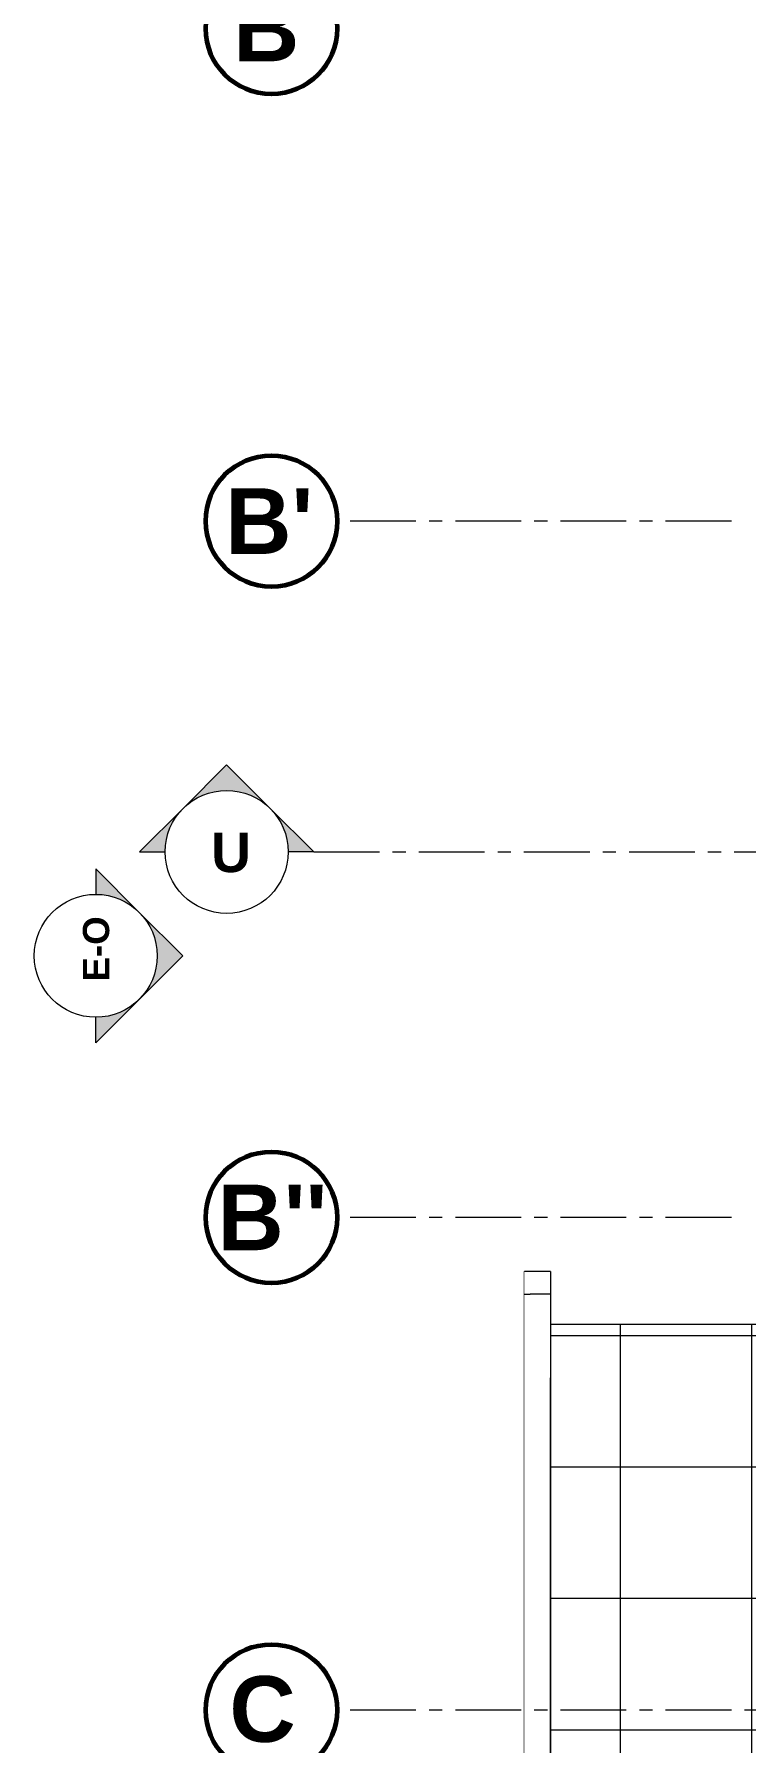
# Model space of a CAD drawing. Header units: inches. Extents: x -38 to 5698, y -33 to 92.
# Drawn here: x 372.54 to 377.96, y 16.9 to 29.91 of the extents above; entities that cross this region are included whole.
import ezdxf

# ---------------------------------------------------------------- set-up
doc = ezdxf.new("R2010")
doc.units = ezdxf.units.IN
doc.header["$MEASUREMENT"] = 0
doc.set_wipeout_variables(frame=1)
doc.linetypes.add('Punto & Raya', pattern=[0.65, 0.5, -0.075, 0, -0.075])
doc.linetypes.add('Wipeout_Contour', pattern=[1, 0, -1])
for name, color, linetype in [('02 _ ARQ _ ALB _ Ejes Generales', 7, 'Continuous'), ('02 _ ARQ _ ALB _ Muros Exteriores', 7, 'Continuous'), ('08 _ STR _ EXT _ 07 Losa Aligerada', 7, 'Continuous'), ('08 _ STR _ EXT _ 08 Placas Inclinadas', 7, 'Continuous'), ('Dibujo 2D - General', 7, 'Continuous'), ('Marcador - Alzados', 7, 'Continuous'), ('Marcador - Secciones', 251, 'Continuous')]:
    doc.layers.add(name, color=color, linetype=linetype)
doc.styles.add('Estilo_Generado_1', font='swisseb.ttf')

msp = doc.modelspace()

# ---------------------------------------------------------------- hatches: boundary and pattern name
at = {"layer": 'Marcador - Alzados', "linetype": 'Continuous', "lineweight": 13}
for points in [[(373.008, 23.553), (373.008, 23.359, -0.198912), (373.339, 23.222)], [(373.339, 23.222, -0.414214), (373.339, 22.559), (373.67, 22.891)], [(373.008, 22.228), (373.339, 22.559, -0.198912), (373.008, 22.422)]]:
    msp.add_hatch(color=7, dxfattribs=at).paths.add_polyline_path(points)
at = {"layer": 'Marcador - Secciones', "linetype": 'Continuous', "lineweight": 13}
for points in [[(373.673, 24.013, -0.414214), (374.335, 24.013), (374.004, 24.344)], [(373.342, 23.682), (373.536, 23.682, -0.198912), (373.673, 24.013)], [(374.667, 23.682), (374.335, 24.013, -0.198912), (374.473, 23.682)]]:
    msp.add_hatch(color=7, dxfattribs=at).paths.add_polyline_path(points)

# ---------------------------------------------------------------- linework, layer by layer
at = {"layer": '02 _ ARQ _ ALB _ Ejes Generales', "color": 251, "linetype": 'Punto & Raya', "lineweight": 13}
for p, q in [((377.845, 26.2), (374.845, 26.2)), ((377.845, 20.9), (374.845, 20.9))]:
    msp.add_line(p, q, dxfattribs=at)
at = {"layer": '02 _ ARQ _ ALB _ Ejes Generales', "color": 7, "linetype": 'Continuous', "lineweight": 60}
for centre in [(374.345, 29.95), (374.345, 26.2), (374.345, 20.9), (374.345, 17.15)]:
    msp.add_circle(centre, 0.5, dxfattribs=at)
at = {"layer": '02 _ ARQ _ ALB _ Muros Exteriores', "color": 7, "linetype": 'Continuous', "lineweight": 13, "flags": 128}
msp.add_lwpolyline([(376.27, 4.4), (376.27, 20.489)], dxfattribs=at)
at = {"layer": 'Marcador - Alzados', "color": 7, "linetype": 'Continuous', "lineweight": 13, "flags": 128}
for points in [[(373.339, 23.222), (373.008, 23.553), (373.008, 23.359, -0.198912)], [(373.339, 22.559), (373.008, 22.228), (373.008, 22.422, 0.198912)]]:
    msp.add_lwpolyline(points, format="xyb", dxfattribs=at)
msp.add_lwpolyline([(373.339, 22.559), (373.67, 22.891), (373.339, 23.222)], dxfattribs=at)
at = {"layer": 'Marcador - Alzados', "color": 7, "linetype": 'Continuous', "lineweight": 13}
msp.add_circle((373.008, 22.891), 0.468, dxfattribs=at)
at = {"layer": 'Marcador - Secciones', "color": 251, "linetype": 'Punto & Raya', "lineweight": 13}
msp.add_line((374.667, 23.682), (398.953, 23.682), dxfattribs=at)
at = {"layer": 'Marcador - Secciones', "color": 7, "linetype": 'Continuous', "lineweight": 13, "flags": 128}
msp.add_lwpolyline([(374.335, 24.013), (374.004, 24.344), (373.673, 24.013)], dxfattribs=at)
for points in [[(373.673, 24.013), (373.342, 23.682), (373.536, 23.682, -0.198912)], [(374.335, 24.013), (374.667, 23.682), (374.473, 23.682, 0.198912)]]:
    msp.add_lwpolyline(points, format="xyb", dxfattribs=at)
at = {"layer": 'Marcador - Secciones', "color": 7, "linetype": 'Continuous', "lineweight": 13}
msp.add_circle((374.004, 23.682), 0.468, dxfattribs=at)

# ---------------------------------------------------------------- texts
at = {"layer": '02 _ ARQ _ ALB _ Ejes Generales', "color": 7, "lineweight": 30, "char_height": 0.5, "attachment_point": 1, "style": 'Estilo_Generado_1'}
for s, insert in [('\\A1;{\\pql;\\pt0;\\fSwis721 Ex BT|b1|i0|c0|p34;B}', (374.053, 30.2)), ("\\A1;{\\pql;\\pt0;\\fSwis721 Ex BT|b1|i0|c0|p34;B'}", (373.993, 26.45)), ("\\A1;{\\pql;\\pt0;\\fSwis721 Ex BT|b1|i0|c0|p34;B''}", (373.934, 21.15)), ('\\A1;{\\pql;\\pt0;\\fSwis721 Ex BT|b1|i0|c0|p34;C}', (374.025, 17.408))]:
    msp.add_mtext(s, dxfattribs=dict(at, insert=insert))
at = {"layer": 'Marcador - Alzados', "color": 5, "lineweight": 35, "insert": (373.113, 23.192), "char_height": 0.2, "attachment_point": 9, "rotation": 90, "style": 'Estilo_Generado_1'}
msp.add_mtext('\\A1;{\\pqr;\\pt0;\\fSwis721 Ex BT|b1|i0|c0|p34;E-O}', dxfattribs=at)
at = {"layer": 'Marcador - Secciones', "color": 5, "lineweight": 25, "insert": (374.189, 23.524), "char_height": 0.3, "attachment_point": 9, "style": 'Estilo_Generado_1'}
msp.add_mtext('\\A1;{\\pqr;\\pt0;\\fSwis721 Ex BT|b1|i0|c0|p34;U}', dxfattribs=at)

# ---------------------------------------------------------------- wipeouts: each hides what was drawn before it
at = {"color": 254, "linetype": 'Wipeout_Contour', "lineweight": 0, "ltscale": 19362.529553}
msp.add_wipeout([(387.499, 4.6), (387.499, 6.35), (378.17, 6.35), (378.17, 20.085), (376.47, 20.085), (376.47, 4.6)], dxfattribs=at).dxf.layer = 'Dibujo 2D - General'

# ---------------------------------------------------------------- next in the draw order: hatches: boundary and pattern name
at = {"layer": 'Dibujo 2D - General', "linetype": 'Continuous', "lineweight": 13}
h = msp.add_hatch(dxfattribs=at)
h.set_pattern_fill('CEMENTO_PULIDO_Y_BRUÑADO_FA', color=251, style=0, pattern_type=2)
h.set_pattern_definition([(0, (370, 6e-09), (0, 1), []), (90, (370, 6e-09), (-1, 0), [])])
h.paths.add_polyline_path([(387.499, 4.6), (387.499, 6.35), (378.17, 6.35), (378.17, 20.085), (376.47, 20.085), (376.47, 4.6)])

# ---------------------------------------------------------------- next in the draw order: linework, layer by layer
at = {"layer": '08 _ STR _ EXT _ 07 Losa Aligerada', "color": 254, "linetype": 'Continuous', "lineweight": 18, "flags": 128}
msp.add_lwpolyline([(376.27, 20.489), (376.27, 4.4), (387.759, 4.4), (387.759, 4.6), (387.412, 4.6), (387.412, 6.35), (378.22, 6.35), (378.22, 20.085), (376.47, 20.085), (376.47, 20.489)], close=True, dxfattribs=at)
at = {"layer": 'Dibujo 2D - General', "color": 251, "linetype": 'Continuous', "lineweight": 13, "flags": 128}
msp.add_lwpolyline([(387.499, 4.6), (387.499, 6.35), (378.17, 6.35), (378.17, 20.085), (376.47, 20.085), (376.47, 4.6)], close=True, dxfattribs=at)

# ---------------------------------------------------------------- next in the draw order: wipeouts: each hides what was drawn before it
at = {"color": 254, "linetype": 'Wipeout_Contour', "lineweight": 0, "ltscale": 12890.551946}
msp.add_wipeout([(376.27, 19.68), (376.27, 4.6), (376.47, 4.6), (376.47, 19.68)], dxfattribs=at).dxf.layer = '02 _ ARQ _ ALB _ Muros Exteriores'

# ---------------------------------------------------------------- next in the draw order: linework, layer by layer
at = {"layer": '02 _ ARQ _ ALB _ Ejes Generales', "color": 251, "linetype": 'Punto & Raya', "lineweight": 13}
msp.add_line((381.845, 17.15), (374.845, 17.15), dxfattribs=at)
at = {"layer": '02 _ ARQ _ ALB _ Muros Exteriores', "color": 7, "linetype": 'Continuous', "lineweight": 13, "flags": 128}
msp.add_lwpolyline([(376.47, 4.6), (376.47, 19.68)], dxfattribs=at)

# ---------------------------------------------------------------- next in the draw order: wipeouts: each hides what was drawn before it
at = {"color": 254, "linetype": 'Wipeout_Contour', "lineweight": 0, "ltscale": 12891.302023}
msp.add_wipeout([(376.27, 19.68), (376.47, 19.68), (376.313, 20.315), (376.27, 20.315)], dxfattribs=at).dxf.layer = '08 _ STR _ EXT _ 08 Placas Inclinadas'

# ---------------------------------------------------------------- next in the draw order: wipeouts: each hides what was drawn before it
at = {"color": 254, "linetype": 'Wipeout_Contour', "lineweight": 0, "ltscale": 9668.25178}
msp.add_wipeout([(376.27, 20.315), (376.313, 20.315), (376.27, 20.489)], dxfattribs=at).dxf.layer = '08 _ STR _ EXT _ 08 Placas Inclinadas'

# ---------------------------------------------------------------- next in the draw order: wipeouts: each hides what was drawn before it
at = {"color": 254, "linetype": 'Wipeout_Contour', "lineweight": 0, "ltscale": 12890.512105}
msp.add_wipeout([(376.47, 20.489), (376.27, 20.489), (376.313, 20.315), (376.47, 20.315)], dxfattribs=at).dxf.layer = '08 _ STR _ EXT _ 08 Placas Inclinadas'

# ---------------------------------------------------------------- next in the draw order: linework, layer by layer
at = {"layer": '08 _ STR _ EXT _ 08 Placas Inclinadas', "color": 7, "linetype": 'Continuous', "lineweight": 13, "flags": 128}
msp.add_lwpolyline([(376.47, 20.489), (376.27, 20.489)], dxfattribs=at)

# ---------------------------------------------------------------- next in the draw order: wipeouts: each hides what was drawn before it
at = {"color": 254, "linetype": 'Wipeout_Contour', "lineweight": 0, "ltscale": 9667.652977}
msp.add_wipeout([(376.47, 20.315), (376.313, 20.315), (376.47, 19.68)], dxfattribs=at).dxf.layer = '08 _ STR _ EXT _ 08 Placas Inclinadas'

# ---------------------------------------------------------------- next in the draw order: linework, layer by layer
at = {"layer": '02 _ ARQ _ ALB _ Muros Exteriores', "color": 7, "linetype": 'Continuous', "lineweight": 13}
msp.add_line((376.27, 20.315), (376.313, 20.315), dxfattribs=at)
at = {"layer": '08 _ STR _ EXT _ 08 Placas Inclinadas', "color": 7, "linetype": 'Continuous', "lineweight": 13}
for p, q in [((376.47, 20.489), (376.47, 19.68)), ((376.47, 20.315), (376.313, 20.315))]:
    msp.add_line(p, q, dxfattribs=at)

doc.saveas('drawing.dxf')
